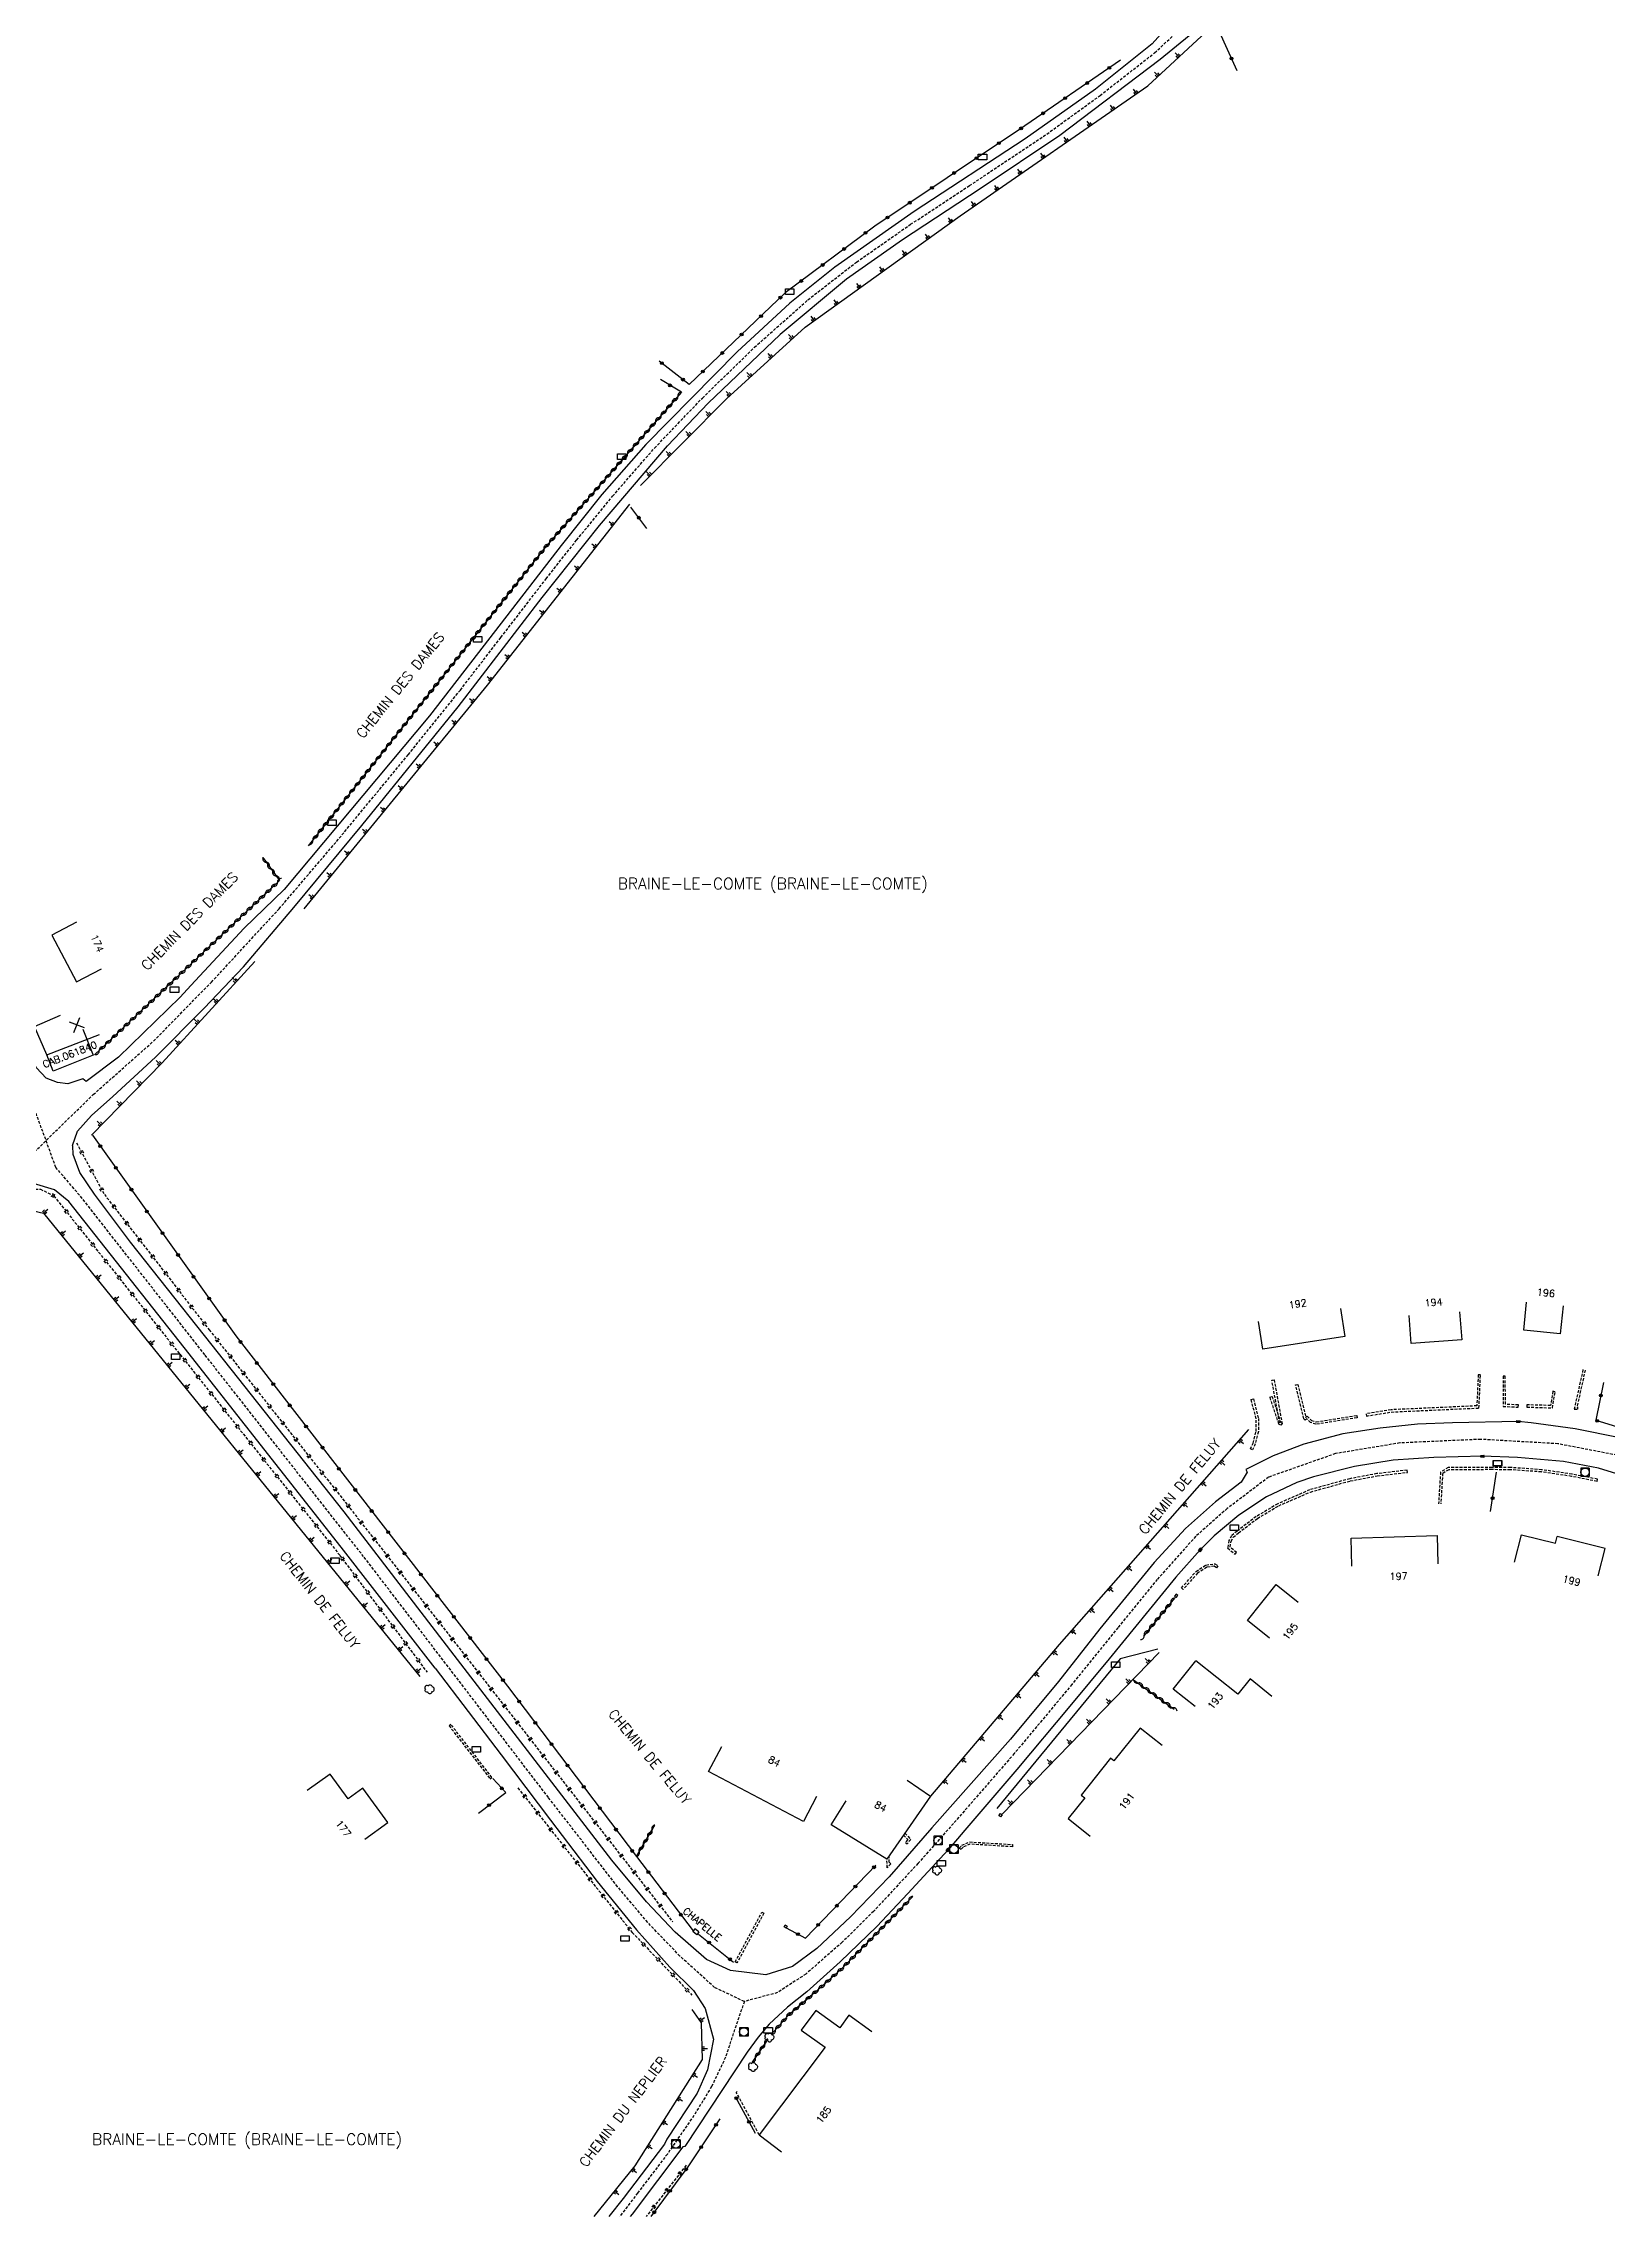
# Model space of a CAD drawing. Header units: millimetres. Extents: x 134000 to 135001, y 143000 to 144000.
# Drawn here: x 134416.5 to 134694.1, y 143000 to 143385.7 of the extents above; entities that cross this region are included whole.
import ezdxf
from ezdxf.enums import TextEntityAlignment as Align

# ---------------------------------------------------------------- set-up
doc = ezdxf.new("R2010")
doc.units = ezdxf.units.MM
doc.linetypes.add('DASHED', pattern=[0.75, 0.5, -0.25])
doc.layers.get('0').update_dxf_attribs({"linetype": 'CONTINUOUS'})
for name, color, linetype in [('W0001', 6, 'DASHED'), ('W0008', 7, 'CONTINUOUS'), ('w0100', 7, 'CONTINUOUS'), ('W0112', 1, 'DASHED'), ('W0211', 2, 'CONTINUOUS'), ('W0220', 5, 'DASHED'), ('W0300', 7, 'CONTINUOUS'), ('W0310', 3, 'CONTINUOUS'), ('W0322', 7, 'CONTINUOUS'), ('w0400', 7, 'CONTINUOUS'), ('W0420', 7, 'CONTINUOUS'), ('W0980', 7, 'CONTINUOUS'), ('W0984', 7, 'CONTINUOUS'), ('W0989', 7, 'CONTINUOUS'), ('W0991', 7, 'CONTINUOUS'), ('W1102', 7, 'CONTINUOUS'), ('W1471', 7, 'CONTINUOUS')]:
    doc.layers.add(name, color=color, linetype=linetype)
doc.styles.get("Standard").update_dxf_attribs({"font": 'romans.shx', "width": 0.85})

# ---------------------------------------------------------------- blocks, each defined once
blk = doc.blocks.new('T1471')
at = {"color": 0, "linetype": 'Continuous', "flags": 128}
blk.add_lwpolyline([(-0.75, -0.5), (-0.75, 0.5), (0.75, 0.5), (0.75, -0.5), (-0.75, -0.5)], dxfattribs=at)
blk = doc.blocks.new('T420')
for p, q in [((0.75, 0.75), (-0.75, 0.75)), ((-0.75, 0.75), (-0.75, -0.75)), ((0.75, 0.75), (0.75, -0.75)), ((0.75, -0.75), (-0.75, -0.75))]:
    blk.add_line(p, q)
blk.add_ellipse((0, 0), major_axis=(-0.53, 0.53), ratio=1, start_param=3.926991, end_param=10.210176)
blk = doc.blocks.new('T400')
at = {"color": 0, "linetype": 'ByBlock', "lineweight": -2}
for p, q in [((-0.15, -0.25), (-0.15, 0.3)), ((-0.15, 0.3), (0.15, 0.3)), ((-0.15, 0.15), (0.15, 0.15)), ((-0.15, 0), (0.15, 0)), ((0.15, 0.3), (0.15, -0.25)), ((-0.15, -0.15), (0.15, -0.15)), ((-0.15, -0.25), (-0.15, -0.3)), ((-0.15, -0.3), (0.15, -0.3)), ((0.15, -0.3), (0.15, -0.25))]:
    blk.add_line(p, q, dxfattribs=at)
blk = doc.blocks.new('T300')
for p, q in [((-0.8, 0.51), (-0.86, 0.34)), ((-0.86, 0.34), (-0.86, 0.17)), ((-0.86, 0.17), (-0.74, 0.06)), ((-0.69, 0.63), (-0.8, 0.51)), ((-0.8, -0.06), (-0.74, 0.06)), ((-0.74, 0.06), (-0.69, 0.11)), ((-0.57, 0.69), (-0.69, 0.63)), ((-0.46, 0.69), (-0.57, 0.69)), ((-0.29, 0.63), (-0.46, 0.69)), ((-0.29, 0.63), (-0.17, 0.74)), ((-0.23, 0.57), (-0.29, 0.63)), ((-0.17, 0.74), (-0.06, 0.8)), ((-0.06, 0.8), (0.06, 0.8)), ((0.06, 0.8), (0.23, 0.74)), ((0.23, 0.74), (0.34, 0.63)), ((0.34, 0.63), (0.4, 0.51)), ((0.46, 0.46), (0.34, 0.46)), ((0.4, 0.51), (0.4, 0.46)), ((0.57, 0.4), (0.46, 0.46)), ((0.57, 0.4), (0.69, 0.29)), ((0.69, 0.29), (0.74, 0.17)), ((0.74, 0.06), (0.69, -0.17)), ((0.74, 0.17), (0.74, 0.06)), ((-0.8, -0.17), (-0.8, -0.06)), ((-0.8, -0.23), (-0.8, -0.17)), ((-0.74, -0.34), (-0.8, -0.23)), ((-0.69, -0.4), (-0.74, -0.34)), ((-0.51, -0.46), (-0.69, -0.4)), ((-0.4, -0.46), (-0.51, -0.46)), ((-0.4, -0.46), (-0.34, -0.46)), ((-0.34, -0.46), (-0.34, -0.4)), ((-0.34, -0.51), (-0.34, -0.46)), ((-0.29, -0.63), (-0.34, -0.51)), ((-0.17, -0.74), (-0.29, -0.63)), ((-0.06, -0.8), (-0.17, -0.74)), ((0.06, -0.8), (-0.06, -0.8)), ((0.17, -0.74), (0.06, -0.8)), ((0.23, -0.69), (0.17, -0.74)), ((0.29, -0.46), (0.23, -0.46)), ((0.29, -0.63), (0.23, -0.69)), ((0.46, -0.4), (0.29, -0.46)), ((0.34, -0.51), (0.29, -0.63)), ((0.34, -0.51), (0.34, -0.46)), ((0.57, -0.34), (0.46, -0.4)), ((0.63, -0.29), (0.57, -0.34)), ((0.69, -0.17), (0.63, -0.29))]:
    blk.add_line(p, q)
blk = doc.blocks.new('t991o')
at = {"color": 0, "linetype": 'Continuous'}
for p, q in [((-1, 1), (1, -1)), ((-1, -1), (1, 1))]:
    blk.add_line(p, q, dxfattribs=at)
blk = doc.blocks.new('t322o')
at = {"color": 0, "linetype": 'Continuous'}
for radius in [0.25, 0.15]:
    blk.add_circle((0, 0), radius, dxfattribs=at)
blk = doc.blocks.new('t220o')
at = {"color": 0, "linetype": 'Continuous'}
for p, q in [((-0.25, 0.25), (0.25, 0.25)), ((-0.25, -0.25), (0.25, -0.25))]:
    blk.add_line(p, q, dxfattribs=at)
blk = doc.blocks.new('t310o')
at = {"color": 0, "linetype": 'Continuous'}
for centre, start, end in [((-0.5, 0.38), 216.8699, 323.1304), ((0.5, -0.37), 36.8699, 143.1303)]:
    blk.add_arc(centre, 0.625, start, end, dxfattribs=at)
blk = doc.blocks.new('t211o')
at = {"color": 0, "linetype": 'Continuous'}
for p, q in [((-0.29, 0.5), (-0.29, 0)), ((0, 1), (0, 0)), ((0.29, 0.5), (0.29, 0))]:
    blk.add_line(p, q, dxfattribs=at)

msp = doc.modelspace()

# ---------------------------------------------------------------- linework, layer by layer
at = {"layer": 'W0001'}
for points in [[(134411.66, 143185.82), (134425.34, 143199.15), (134436.03, 143208.63), (134446.31, 143219.09), (134458.33, 143232.12), (134468.52, 143244.07), (134481.25, 143259.47), (134490.49, 143270.95), (134497.68, 143280.28), (134505.72, 143290.7), (134511.13, 143297.56), (134517.51, 143305.35), (134524.95, 143313.89), (134533.46, 143322.78), (134542.7, 143331.78), (134552.19, 143340.21), (134560.82, 143346.92), (134570.41, 143353.61), (134580.86, 143360.48), (134594.59, 143369.64), (134604.04, 143376.48), (134613.72, 143384.05), (134618.4, 143388.41)], [(134540.9, 143038.16), (134535.61, 143040.66), (134529.46, 143046.23), (134523.74, 143052.2), (134518.41, 143058.54), (134506.13, 143074.37), (134473.33, 143117.14), (134445.14, 143152.96), (134423.38, 143180.72), (134418.69, 143186.22), (134414.24, 143198.42)], [(134695.76, 143135.14), (134685.3, 143137.16), (134671.58, 143137.95), (134657.26, 143137.31), (134645.8, 143135.41), (134633.95, 143131.24), (134626.61, 143125.67), (134621.03, 143120.75), (134614.19, 143113.09), (134607.18, 143104.52), (134599.03, 143094.44), (134588.81, 143082.18), (134578, 143069.76), (134571.74, 143062.7), (134563.84, 143054.17), (134558.27, 143048.69), (134551.82, 143043.04), (134546.78, 143039.74), (134540.9, 143038.16), (134538.93, 143032.5), (134537.56, 143028.26), (134535.09, 143023.07), (134531.96, 143017.95), (134527.23, 143011.1), (134521.96, 143004.17), (134518.76, 143000)]]:
    msp.add_lwpolyline(points, dxfattribs=at)
at = {"layer": 'W0008'}
for points in [[(134619.34, 143392.39), (134613.29, 143385.64), (134603.24, 143377.57), (134590.73, 143368.76), (134571.03, 143355.88), (134556.94, 143345.98), (134548.95, 143339.64), (134539.64, 143330.98), (134523.43, 143314.51), (134515.6, 143305.64), (134508.38, 143296.63), (134494.71, 143278.91), (134485.02, 143266.39), (134459.24, 143235.55), (134452.14, 143228.7), (134442.66, 143218.51), (134440.76, 143216.42), (134429.83, 143205.8), (134424.09, 143201.48), (134423.49, 143201.92), (134420.81, 143201.03), (134419, 143201.28)], [(134619.85, 143387.04), (134614.7, 143382.88), (134596.9, 143369.38), (134582.74, 143359.89), (134568.95, 143350.86), (134559.03, 143343.87), (134547.27, 143334.07)], [(134421.68, 143190.1), (134422.57, 143192.65), (134425, 143195.45), (134428.81, 143198.78), (134436.4, 143205.76), (134445.04, 143214.46), (134452.03, 143221.81), (134460.91, 143232.35), (134473.03, 143246.89), (134490.11, 143267.94), (134505, 143287.36), (134515.19, 143300.13), (134527.26, 143314.32), (134534.45, 143321.88), (134547.28, 143334.07)], [(134419, 143201.28), (134416.95, 143202.07), (134415.24, 143203.87), (134414.67, 143204.91), (134412.27, 143211.51), (134410.06, 143217.3), (134407.78, 143223.02), (134403.84, 143232.15), (134401.58, 143237.25), (134400.83, 143238.71), (134397.29, 143245.26), (134386.58, 143264.49), (134386.1, 143264.27), (134385.21, 143264.59), (134377.47, 143278.38), (134378.64, 143280.05)], [(134489.37, 143099.64), (134469.89, 143125.11), (134445.08, 143156.4), (134431.93, 143172.97), (134425.58, 143181.47), (134422.94, 143185.3), (134421.78, 143188.48), (134421.74, 143190.06)], [(134486.04, 143097.33), (134469.36, 143118.81), (134441.49, 143154.24), (134420.98, 143180.16), (134418.46, 143182.23), (134414.71, 143183.35), (134410.8, 143182.74), (134407.11, 143180.89), (134386.66, 143167.08)], [(134696.29, 143138.23), (134688.34, 143139.81), (134680.53, 143140.88), (134678.26, 143141.09), (134666.59, 143140.88), (134660.39, 143140.63), (134653.73, 143139.92), (134647.15, 143138.91), (134640.22, 143137.08), (134634.76, 143135), (134629.92, 143132.6), (134630.14, 143132.14), (134629.08, 143130.36), (134624.54, 143126.88), (134619.19, 143122.14), (134613.65, 143116.07), (134604.02, 143104.3), (134596.64, 143094.96), (134588.12, 143084.71), (134574.18, 143069), (134566.59, 143060.29), (134559.76, 143053.17), (134553.78, 143047.6), (134549.44, 143044.4), (134544.71, 143042.93), (134538.47, 143043.7), (134534.2, 143045.63), (134528.61, 143050.45), (134523.53, 143055.88), (134517.4, 143063.23), (134489.39, 143099.67)], [(134698.05, 143131.11), (134692.52, 143132.85), (134686.31, 143134.03), (134678.15, 143134.74), (134671.92, 143134.94), (134663.26, 143134.75), (134656.05, 143134.23), (134649.21, 143133.12), (134641.94, 143131.32), (134638.93, 143130.28), (134633.58, 143127.74), (134628.66, 143124.47), (134624.28, 143120.8), (134621.82, 143118.33), (134617.51, 143113.49), (134605.64, 143098.99), (134598.68, 143090.57), (134589.28, 143079.32), (134580.06, 143068.55), (134577.05, 143065.07), (134569.92, 143057.31), (134564.4, 143051.49), (134557.89, 143045.19), (134552, 143039.89), (134548.57, 143037.14), (134545.29, 143034.13), (134543.37, 143031.85), (134541.4, 143029.18), (134530.35, 143012.41), (134530.01, 143012.35), (134520.96, 143000.41), (134520.65, 143000)], [(134486.03, 143097.36), (134497.71, 143081.97), (134506.48, 143070.37), (134514.79, 143059.47), (134521.74, 143050.9), (134527.7, 143044.28), (134531.87, 143040.11), (134533.97, 143036.91), (134535.45, 143031.51), (134534.36, 143026.06), (134532.51, 143021.9), (134527.13, 143013.72), (134526.71, 143012.82), (134519.37, 143003.23), (134516.84, 143000)]]:
    msp.add_lwpolyline(points, dxfattribs=at)
at = {"layer": 'w0100'}
for p, q in [((134679.23, 143157.32), (134679.73, 143162.3)), ((134686.22, 143161.64), (134685.71, 143156.67)), ((134685.71, 143156.67), (134679.23, 143157.32)), ((134677.62, 143116.16), (134678.84, 143121.01)), ((134678.84, 143121.01), (134684.87, 143119.5)), ((134684.87, 143119.5), (134685.18, 143120.71)), ((134634.11, 143102.68), (134630.21, 143105.81)), ((134628.46, 143092.72), (134621.05, 143098.65)), ((134630.65, 143095.46), (134628.46, 143092.72)), ((134634.55, 143092.33), (134630.65, 143095.46)), ((134532.14, 143051.09), (134531.78, 143050.57)), ((134532.81, 143050.54), (134532.14, 143051.09)), ((134557.82, 143033.48), (134553.59, 143036.58)), ((134559.47, 143035.73), (134557.82, 143033.48)), ((134563.5, 143032.77), (134559.47, 143035.73)), ((134543.52, 143014.5), (134547.52, 143011.49))]:
    msp.add_line(p, q, dxfattribs=at)
for points in [[(134422.39, 143229.77), (134417.98, 143227.43), (134422.39, 143219.13), (134426.81, 143221.47)], [(134423.48, 143210.77), (134425.33, 143206.13), (134418.21, 143203.29), (134417.1, 143206.2), (134414.92, 143211.24), (134419.52, 143213.22)], [(134646.68, 143161.15), (134647.45, 143156.21), (134632.92, 143153.95), (134632.15, 143158.89)], [(134667.86, 143160.59), (134668.23, 143155.6), (134659.25, 143154.95), (134658.89, 143159.94)], [(134648.74, 143115.41), (134648.6, 143120.41), (134663.85, 143120.86), (134664, 143115.86)], [(134692.46, 143113.74), (134693.67, 143118.6), (134685.18, 143120.71)], [(134630.21, 143105.81), (134635.32, 143112.18), (134639.22, 143109.05)], [(134620.94, 143090.51), (134617.03, 143093.63), (134621.05, 143098.65)], [(134615.08, 143083.58), (134611.18, 143086.71), (134606.5, 143080.87), (134605.88, 143081.36), (134600.7, 143074.82), (134601.32, 143074.32), (134598.37, 143070.67), (134602.26, 143067.52)], [(134553.73, 143074.57), (134551.4, 143070.14), (134534.55, 143079.02), (134536.88, 143083.45)], [(134473.56, 143066.98), (134477.61, 143069.92), (134473.18, 143076.01), (134470.56, 143074.13), (134467.38, 143078.53), (134463.33, 143075.61)], [(134569.81, 143077.47), (134573.93, 143074.64), (134566.2, 143063.41), (134556.31, 143069.55), (134558.95, 143073.8)], [(134532.81, 143050.54), (134532.45, 143050.02), (134531.78, 143050.57)], [(134553.59, 143036.58), (134551.01, 143033.07), (134555.25, 143030.05), (134543.52, 143014.5)]]:
    msp.add_lwpolyline(points, dxfattribs=at)
at = {"layer": 'W0112'}
for p, q in [((134671.29, 143143.51), (134671.55, 143149.4)), ((134675.56, 143149.17), (134675.57, 143143.79)), ((134635.78, 143140.63), (134634.19, 143145.45)), ((134640.18, 143141.61), (134638.75, 143147.61)), ((134684.32, 143143.53), (134684.81, 143146.41)), ((134675.57, 143143.79), (134678.27, 143143.66)), ((134679.8, 143143.68), (134684.32, 143143.53)), ((134688.82, 143143.28), (134688.85, 143143.68)), ((134631.57, 143137.15), (134631.09, 143136.08)), ((134692.24, 143130.49), (134692.32, 143130.88)), ((134626.68, 143118.67), (134628.02, 143117.55)), ((134624.4, 143115.87), (134624.94, 143115.5)), ((134617.54, 143110.49), (134617.24, 143110.14)), ((134617.24, 143110.14), (134617.54, 143109.88)), ((134488.81, 143087.36), (134488.49, 143087.11)), ((134496.1, 143077.95), (134488.81, 143087.36)), ((134586.07, 143071.16), (134586.36, 143071.55)), ((134586.36, 143071.55), (134586.68, 143071.31)), ((134569.48, 143066.39), (134569.79, 143066.14)), ((134580.88, 143066.49), (134588.52, 143066.03)), ((134566.63, 143062.88), (134566.58, 143063.96)), ((134566.91, 143062.6), (134566.63, 143062.88)), ((134544.38, 143053.84), (134539.59, 143045.01)), ((134547.95, 143051.41), (134548.15, 143051.76)), ((134548.3, 143051.21), (134547.95, 143051.41)), ((134539.59, 143045.01), (134539.24, 143045.2))]:
    msp.add_line(p, q, dxfattribs=at)
for points in [[(134671.55, 143149.4), (134671.15, 143149.42), (134670.91, 143143.89), (134655.68, 143143.2)], [(134675.97, 143144.17), (134675.96, 143149.17), (134675.56, 143149.17)], [(134689.75, 143150.33), (134688.19, 143143.33), (134688.82, 143143.28)], [(134690.14, 143150.25), (134688.68, 143143.69), (134688.85, 143143.68)], [(134634.19, 143145.45), (134634.57, 143145.57), (134636.1, 143140.93), (134636, 143140.97), (134635.91, 143140.87)], [(134635.91, 143140.87), (134634.52, 143148.47), (134634.92, 143148.54)], [(134634.92, 143148.54), (134636.34, 143140.75), (134636.11, 143140.49), (134635.78, 143140.63)], [(134638.75, 143147.61), (134639.14, 143147.7), (134640.54, 143141.83), (134640.49, 143141.87), (134640.8, 143142.06), (134641.59, 143141.31), (134642.4, 143141.04)], [(134684.81, 143146.41), (134684.42, 143146.48), (134683.98, 143143.95)], [(134631.09, 143136.08), (134630.72, 143136.25), (134631.19, 143137.28), (134631.73, 143139.37), (134631.73, 143141.61)], [(134631.73, 143141.61), (134630.86, 143145.03), (134631.25, 143145.13)], [(134631.25, 143145.13), (134632.13, 143141.66), (134632.13, 143139.32), (134631.57, 143137.15)], [(134649.64, 143141.78), (134642.36, 143140.63), (134641.38, 143140.95), (134640.75, 143141.56), (134640.46, 143141.38), (134640.18, 143141.61)], [(134642.4, 143141.04), (134649.58, 143142.18), (134649.64, 143141.78)], [(134655.68, 143143.2), (134651.24, 143142.48), (134651.3, 143142.08)], [(134651.3, 143142.08), (134655.72, 143142.8), (134671.29, 143143.51)], [(134678.27, 143143.66), (134678.29, 143144.06), (134675.97, 143144.17)], [(134683.98, 143143.95), (134679.81, 143144.08), (134679.8, 143143.68)], [(134658.56, 143132.49), (134653.17, 143131.86), (134648.36, 143130.96), (134641.23, 143128.98), (134635.56, 143126.51), (134631.75, 143124.24), (134628.36, 143121.66), (134627.36, 143120.84), (134626.91, 143119.99), (134626.68, 143118.67)], [(134628.02, 143117.55), (134628.27, 143117.86), (134627.11, 143118.83), (134627.29, 143119.86), (134627.68, 143120.58), (134628.61, 143121.35), (134631.97, 143123.91), (134635.74, 143126.16), (134641.37, 143128.6), (134648.45, 143130.57), (134653.23, 143131.46)], [(134653.23, 143131.46), (134658.61, 143132.09), (134658.56, 143132.49)], [(134692.32, 143130.88), (134687.78, 143131.78), (134682.4, 143132.56), (134676.88, 143132.95), (134673.61, 143132.97), (134665.81, 143132.95), (134664.46, 143132.13), (134664.11, 143126.51)], [(134692.24, 143130.49), (134687.71, 143131.38), (134682.36, 143132.17), (134676.86, 143132.55), (134673.61, 143132.57), (134665.92, 143132.55), (134664.84, 143131.9), (134664.51, 143126.48)], [(134618.48, 143111.57), (134621.07, 143114.5), (134622.82, 143115.64), (134624.4, 143115.87)], [(134624.94, 143115.5), (134624.71, 143115.17), (134624.3, 143115.45), (134622.96, 143115.26), (134621.34, 143114.19)], [(134621.34, 143114.19), (134618.78, 143111.3), (134618.48, 143111.57)], [(134617.54, 143109.88), (134617.84, 143110.22), (134617.54, 143110.49)], [(134488.49, 143087.11), (134495.78, 143077.7), (134496.1, 143077.95)], [(134586.68, 143071.31), (134586.39, 143070.92), (134586.07, 143071.16)], [(134569.15, 143067.69), (134569.89, 143066.92), (134569.48, 143066.39)], [(134569.38, 143068.03), (134570.42, 143066.94), (134569.79, 143066.14)], [(134579.02, 143065.4), (134579.5, 143065.91), (134580.88, 143066.49)], [(134579.74, 143065.58), (134579.31, 143065.13), (134579.02, 143065.4)], [(134588.52, 143066.03), (134588.49, 143065.63), (134580.94, 143066.09), (134579.74, 143065.58)], [(134566.91, 143062.6), (134566.27, 143061.9), (134566.2, 143063.4)], [(134539.24, 143045.2), (134544.03, 143054.03), (134544.38, 143053.84)], [(134548.15, 143051.76), (134548.5, 143051.55), (134548.3, 143051.21)], [(134543.53, 143014.5), (134539.47, 143022.02), (134539.62, 143022.2)]]:
    msp.add_lwpolyline(points, dxfattribs=at)
at = {"layer": 'W0211'}
msp.add_line((134586.65, 143071.44), (134614.5, 143100.11), dxfattribs=at)
for points in [[(134522.44, 143307.27), (134537.71, 143322.65), (134551.69, 143335.34), (134579.21, 143355.1), (134612.53, 143378.19), (134623.62, 143388.5)], [(134462.8, 143232.1), (134495.33, 143271.79), (134520.59, 143303.92)], [(134425.03, 143191.93), (134437.55, 143204.79), (134454, 143222.79)], [(134387.45, 143165.87), (134406.86, 143176.75), (134412.19, 143179.1), (134416.5, 143178.12), (134483.3, 143095.84)], [(134630.38, 143139.68), (134596.77, 143101.52), (134573.92, 143074.63)], [(134614.29, 143100.7), (134607.59, 143098.97), (134585.73, 143072.42)], [(134531.6, 143036.76), (134533.22, 143034.39), (134533.39, 143027.85), (134521.47, 143009), (134514.2, 143000)]]:
    msp.add_lwpolyline(points, dxfattribs=at)
at = {"layer": 'W0220'}
msp.add_line((134530.58, 143009.11), (134523.46, 143000), dxfattribs=at)
for points in [[(134422.34, 143190.58), (134427.31, 143181.42), (134445.9, 143157.4), (134470.88, 143125.76), (134528.2, 143052.29)], [(134412.8, 143182.38), (134415.95, 143182.37), (134418.35, 143181.16), (134469.11, 143117.34), (134484.58, 143096.62)], [(134500.71, 143076.07), (134514.15, 143059), (134520.99, 143050.44), (134531.59, 143039.31)]]:
    msp.add_lwpolyline(points, dxfattribs=at)
at = {"layer": 'W0310'}
for p, q in [((134617.26, 143109.77), (134611.79, 143103.1)), ((134609.99, 143095.26), (134617.19, 143090.07)), ((134521.73, 143063.89), (134525.02, 143069.48)), ((134545.08, 143031.51), (134542.3, 143027.38))]:
    msp.add_line(p, q, dxfattribs=at)
for points in [[(134529.74, 143323.79), (134505.75, 143296.51), (134463.5, 143243.28)], [(134455.42, 143241.21), (134458.37, 143237.12), (134425.56, 143206.17)], [(134570.8, 143056.8), (134558.08, 143043.89), (134553.39, 143039.76), (134548.55, 143035.57), (134545.73, 143032.36)]]:
    msp.add_lwpolyline(points, dxfattribs=at)
at = {"layer": 'W0322'}
for p, q in [((134628.34, 143380.86), (134625.21, 143387.78)), ((134529.74, 143323.8), (134526.01, 143326.04)), ((134523.6, 143299.64), (134520.75, 143303.39)), ((134673.36, 143125.15), (134674.41, 143132.15)), ((134532.78, 143050.11), (134538.98, 143045.15)), ((134542.86, 143014.73), (134539.35, 143021.23))]:
    msp.add_line(p, q, dxfattribs=at)
for points in [[(134607.64, 143382.72), (134589.75, 143370.46), (134564.05, 143353.31), (134548.17, 143341.43), (134531.11, 143325.18), (134525.78, 143329.3)], [(134425.2, 143191.93), (134450.64, 143156.31), (134498.88, 143094.12), (134521.73, 143063.89), (134531.82, 143050.74)], [(134693.39, 143148.06), (134692.03, 143141.33), (134702.43, 143138.15)], [(134493.69, 143071.6), (134498.57, 143075.26), (134496.23, 143077.73)], [(134548.3, 143051.22), (134551.74, 143049.43), (134564.26, 143062.34)], [(134524.37, 143000), (134530.9, 143008.85), (134536.62, 143017.37)]]:
    msp.add_lwpolyline(points, dxfattribs=at)
at = {"layer": 'W1102'}
msp.add_line((134417.1, 143206.2), (134426.43, 143209.78), dxfattribs=at)

# ---------------------------------------------------------------- block references
at = {"layer": 'W0211'}
for p, rotation in [((134614.38, 143379.91), 42.89880403171535), ((134618.05, 143383.32), 42.89880403171535), ((134610.5, 143376.79), 34.72321538493667), ((134606.39, 143373.94), 34.72321538493667), ((134598.17, 143368.24), 34.72321538493667), ((134602.28, 143371.09), 34.72321538493667), ((134594.06, 143365.39), 34.72321538493667), ((134589.95, 143362.55), 34.72321538493667), ((134581.73, 143356.85), 34.72321538493667), ((134585.84, 143359.7), 34.72321538493667), ((134577.64, 143353.97), 35.68087623470286), ((134573.58, 143351.06), 35.68087623470286), ((134565.46, 143345.23), 35.68087623470286), ((134569.52, 143348.14), 35.68087623470286), ((134561.4, 143342.31), 35.68087623470286), ((134557.34, 143339.39), 35.68087623470286), ((134553.27, 143336.48), 35.68087623470286), ((134545.73, 143329.93), 42.22221623394802), ((134549.43, 143333.29), 42.22221623394802), ((134542.03, 143326.57), 42.22221623394802), ((134538.32, 143323.21), 42.22221623394802), ((134534.77, 143319.69), 45.21677045395302), ((134531.25, 143316.14), 45.21677045395302), ((134527.73, 143312.59), 45.21677045395302), ((134524.2, 143309.04), 45.21677045395302), ((134517.7, 143300.23), 51.82029551298773), ((134514.61, 143296.3), 51.82029551298773), ((134511.52, 143292.37), 51.82029551298773), ((134508.43, 143288.44), 51.82029551298773), ((134505.34, 143284.51), 51.82029551298773), ((134502.24, 143280.58), 51.82029551298773), ((134499.15, 143276.65), 51.82029551298773), ((134496.06, 143272.72), 51.82029551298773), ((134492.91, 143268.84), 50.66486372118311), ((134489.74, 143264.97), 50.66486372118311), ((134486.58, 143261.11), 50.66486372118311), ((134483.4, 143257.24), 50.66486372118311), ((134480.24, 143253.37), 50.66486372118311), ((134477.07, 143249.5), 50.66486372118311), ((134473.9, 143245.64), 50.66486372118311), ((134470.73, 143241.77), 50.66486372118311), ((134467.56, 143237.9), 50.66486372118311), ((134464.39, 143234.04), 50.66486372118311), ((134450.74, 143219.22), 47.57984364388002), ((134447.37, 143215.53), 47.57984364388002), ((134444, 143211.84), 47.57984364388002), ((134440.62, 143208.15), 47.57984364388002), ((134437.24, 143204.47), 45.751830345793), ((134433.75, 143200.89), 45.751830345793), ((134430.26, 143197.3), 45.751830345793), ((134426.77, 143193.72), 45.751830345793), ((134416.5, 143178.12), 309.0717411021614), ((134419.65, 143174.24), 309.0717411021614), ((134422.8, 143170.36), 309.0717411021614), ((134425.96, 143166.48), 309.0717411021614), ((134429.11, 143162.59), 309.0717411021614), ((134432.26, 143158.71), 309.0717411021614), ((134435.41, 143154.83), 309.0717411021614), ((134438.56, 143150.95), 309.0717411021614), ((134441.71, 143147.07), 309.0717411021614), ((134444.87, 143143.18), 309.0717411021614), ((134448.02, 143139.3), 309.0717411021614), ((134628.73, 143137.81), 228.6318569220063), ((134451.17, 143135.42), 309.0717411021614), ((134625.42, 143134.05), 228.6318569220063), ((134454.32, 143131.54), 309.0717411021614), ((134622.12, 143130.3), 228.6318569220063), ((134457.47, 143127.66), 309.0717411021614), ((134618.82, 143126.55), 228.6318569220063), ((134460.62, 143123.77), 309.0717411021614), ((134615.51, 143122.8), 228.6318569220063), ((134463.77, 143119.89), 309.0717411021614), ((134612.21, 143119.05), 228.6318569220063), ((134466.93, 143116.01), 309.0717411021614), ((134608.9, 143115.29), 228.6318569220063), ((134470.08, 143112.13), 309.0717411021614), ((134605.6, 143111.54), 228.6318569220063), ((134473.23, 143108.25), 309.0717411021614), ((134602.29, 143107.79), 228.6318569220063), ((134476.38, 143104.37), 309.0717411021614), ((134598.99, 143104.04), 228.6318569220063), ((134479.53, 143100.48), 309.0717411021614), ((134595.71, 143100.26), 229.6411860066179), ((134612.78, 143098.34), 45.83032095408455), ((134482.68, 143096.6), 309.0717411021614), ((134592.47, 143096.45), 229.6411860066179), ((134609.3, 143094.75), 45.83032095408455), ((134589.23, 143092.64), 229.6411860066179), ((134605.81, 143091.17), 45.83032095408455), ((134585.99, 143088.83), 229.6411860066179), ((134602.33, 143087.58), 45.83032095408455), ((134582.76, 143085.02), 229.6411860066179), ((134598.85, 143083.99), 45.83032095408455), ((134579.52, 143081.21), 229.6411860066179), ((134595.36, 143080.41), 45.83032095408455), ((134576.28, 143077.4), 229.6411860066179), ((134591.88, 143076.82), 45.83032095408455), ((134588.39, 143073.23), 45.83032095408455), ((134533.01, 143034.69), 304.3483700126483), ((134533.34, 143029.76), 271.5086850931409), ((134531.73, 143025.24), 237.6893195013723), ((134529.06, 143021.01), 237.6893195013723), ((134526.39, 143016.79), 237.6893195013723), ((134523.72, 143012.56), 237.6893195013723), ((134520.97, 143008.39), 231.0798087471353), ((134517.83, 143004.5), 231.0798087471353)]:
    msp.add_blockref('t211o', p, dxfattribs=dict(at, rotation=rotation))
at = {"layer": 'W0220'}
for p, rotation in [((134423.24, 143188.93), 298.4981375230097), ((134425.02, 143185.64), 298.4981375230097), ((134418.16, 143181.26), 333.3394937297239), ((134426.81, 143182.34), 298.4981375230097), ((134420.55, 143178.39), 308.4993866741942), ((134428.97, 143179.28), 307.7371552383296), ((134431.26, 143176.32), 307.7371552383296), ((134422.89, 143175.46), 308.4993866741942), ((134425.22, 143172.52), 308.4993866741942), ((134433.56, 143173.35), 307.7371552383296), ((134427.55, 143169.59), 308.4993866741942), ((134435.85, 143170.39), 307.7371552383296), ((134429.89, 143166.65), 308.4993866741942), ((134438.15, 143167.42), 307.7371552383296), ((134440.44, 143164.45), 307.7371552383296), ((134432.22, 143163.72), 308.4993866741942), ((134434.56, 143160.79), 308.4993866741942), ((134442.74, 143161.49), 307.7371552383296), ((134436.89, 143157.85), 308.4993866741942), ((134445.03, 143158.52), 307.7371552383296), ((134439.23, 143154.92), 308.4993866741942), ((134447.35, 143155.57), 308.2792517847276), ((134449.67, 143152.63), 308.2792517847276), ((134441.56, 143151.98), 308.4993866741942), ((134443.89, 143149.05), 308.4993866741942), ((134451.99, 143149.68), 308.2792517847276), ((134446.23, 143146.11), 308.4993866741942), ((134454.32, 143146.74), 308.2792517847276), ((134448.56, 143143.18), 308.4993866741942), ((134456.64, 143143.8), 308.2792517847276), ((134450.9, 143140.24), 308.4993866741942), ((134453.23, 143137.31), 308.4993866741942), ((134458.96, 143140.85), 308.2792517847276), ((134461.29, 143137.91), 308.2792517847276), ((134455.57, 143134.37), 308.4993866741942), ((134463.61, 143134.97), 308.2792517847276), ((134457.9, 143131.44), 308.4993866741942), ((134465.93, 143132.02), 308.2792517847276), ((134460.23, 143128.5), 308.4993866741942), ((134468.26, 143129.08), 308.2792517847276), ((134470.58, 143126.14), 308.2792517847276), ((134462.57, 143125.57), 308.4993866741942), ((134464.9, 143122.63), 308.4993866741942), ((134472.89, 143123.18), 307.9664789778158), ((134467.24, 143119.7), 308.4993866741942), ((134475.19, 143120.22), 307.9664789778158), ((134469.55, 143116.75), 306.7413509893912), ((134477.5, 143117.27), 307.9664789778158), ((134479.81, 143114.31), 307.9664789778158), ((134471.8, 143113.74), 306.7413509893912), ((134474.04, 143110.74), 306.7413509893912), ((134482.11, 143111.35), 307.9664789778158), ((134476.29, 143107.73), 306.7413509893912), ((134484.42, 143108.4), 307.9664789778158), ((134478.53, 143104.73), 306.7413509893912), ((134486.73, 143105.44), 307.9664789778158), ((134489.04, 143102.48), 307.9664789778158), ((134480.77, 143101.72), 306.7413509893912), ((134483.02, 143098.72), 306.7413509893912), ((134491.34, 143099.53), 307.9664789778158), ((134493.65, 143096.57), 307.9664789778158), ((134495.96, 143093.62), 307.9664789778158), ((134498.26, 143090.66), 307.9664789778158), ((134500.57, 143087.7), 307.9664789778158), ((134502.88, 143084.75), 307.9664789778158), ((134505.18, 143081.79), 307.9664789778158), ((134507.49, 143078.83), 307.9664789778158), ((134509.8, 143075.88), 307.9664789778158), ((134501.87, 143074.6), 308.2179167222179), ((134504.19, 143071.65), 308.2179167222179), ((134512.11, 143072.92), 307.9664789778158), ((134506.51, 143068.71), 308.2179167222179), ((134514.41, 143069.96), 307.9664789778158), ((134508.83, 143065.76), 308.2179167222179), ((134516.72, 143067.01), 307.9664789778158), ((134519.03, 143064.05), 307.9664789778158), ((134511.15, 143062.82), 308.2179167222179), ((134521.33, 143061.1), 307.9664789778158), ((134513.47, 143059.87), 308.2179167222179), ((134515.8, 143056.93), 308.621473847383), ((134523.64, 143058.14), 307.9664789778158), ((134518.14, 143054.01), 308.621473847383), ((134525.95, 143055.18), 307.9664789778158), ((134520.49, 143051.08), 308.621473847383), ((134523.02, 143048.31), 313.5837745877317), ((134525.6, 143045.6), 313.5837745877317), ((134528.19, 143042.88), 313.5837745877317), ((134530.77, 143040.16), 313.5837745877317), ((134529.42, 143007.63), 231.9970165969934), ((134527.11, 143004.68), 231.9970165969934), ((134524.8, 143001.72), 231.9970165969934)]:
    msp.add_blockref('t220o', p, dxfattribs=dict(at, rotation=rotation))
at = {"layer": 'W0300'}
for p in [(134485.07, 143093.56), (134575.14, 143061.38), (134545.39, 143031.77), (134542.47, 143026.52)]:
    msp.add_blockref('T300', p, dxfattribs=at)
at = {"layer": 'W0310'}
for p, rotation in [((134528.09, 143321.92), 228.6719397175609), ((134529.08, 143323.04), 228.6719397175609), ((134525.12, 143318.54), 228.6719397175609), ((134526.11, 143319.66), 228.6719397175609), ((134527.1, 143320.79), 228.6719397175609), ((134522.15, 143315.16), 228.6719397175609), ((134523.14, 143316.28), 228.6719397175609), ((134524.13, 143317.41), 228.6719397175609), ((134518.19, 143310.65), 228.6719397175609), ((134519.18, 143311.78), 228.6719397175609), ((134520.17, 143312.9), 228.6719397175609), ((134521.16, 143314.03), 228.6719397175609), ((134515.22, 143307.27), 228.6719397175609), ((134516.21, 143308.4), 228.6719397175609), ((134517.2, 143309.52), 228.6719397175609), ((134511.25, 143302.77), 228.6719397175609), ((134512.24, 143303.89), 228.6719397175609), ((134513.23, 143305.02), 228.6719397175609), ((134514.23, 143306.15), 228.6719397175609), ((134508.28, 143299.39), 228.6719397175609), ((134509.27, 143300.51), 228.6719397175609), ((134510.26, 143301.64), 228.6719397175609), ((134504.4, 143294.81), 231.5579482524377), ((134505.34, 143295.99), 231.5579482524377), ((134506.3, 143297.14), 228.6719397175609), ((134507.29, 143298.26), 228.6719397175609), ((134501.61, 143291.29), 231.5579482524377), ((134502.54, 143292.46), 231.5579482524377), ((134503.47, 143293.64), 231.5579482524377), ((134498.81, 143287.76), 231.5579482524377), ((134499.74, 143288.94), 231.5579482524377), ((134500.67, 143290.11), 231.5579482524377), ((134496.01, 143284.24), 231.5579482524377), ((134496.94, 143285.41), 231.5579482524377), ((134497.88, 143286.59), 231.5579482524377), ((134492.28, 143279.54), 231.5579482524377), ((134493.21, 143280.71), 231.5579482524377), ((134494.14, 143281.89), 231.5579482524377), ((134495.08, 143283.06), 231.5579482524377), ((134489.48, 143276.01), 231.5579482524377), ((134490.42, 143277.19), 231.5579482524377), ((134491.35, 143278.36), 231.5579482524377), ((134486.68, 143272.49), 231.5579482524377), ((134487.62, 143273.66), 231.5579482524377), ((134488.55, 143274.84), 231.5579482524377), ((134482.95, 143267.79), 231.5579482524377), ((134483.89, 143268.96), 231.5579482524377), ((134484.82, 143270.14), 231.5579482524377), ((134485.75, 143271.32), 231.5579482524377), ((134480.16, 143264.27), 231.5579482524377), ((134481.09, 143265.44), 231.5579482524377), ((134482.02, 143266.61), 231.5579482524377), ((134477.36, 143260.74), 231.5579482524377), ((134478.29, 143261.92), 231.5579482524377), ((134479.22, 143263.09), 231.5579482524377), ((134474.56, 143257.22), 231.5579482524377), ((134475.49, 143258.39), 231.5579482524377), ((134476.43, 143259.57), 231.5579482524377), ((134470.83, 143252.52), 231.5579482524377), ((134471.76, 143253.69), 231.5579482524377), ((134472.7, 143254.87), 231.5579482524377), ((134473.63, 143256.04), 231.5579482524377), ((134468.03, 143248.99), 231.5579482524377), ((134468.96, 143250.17), 231.5579482524377), ((134469.9, 143251.34), 231.5579482524377), ((134465.23, 143245.47), 231.5579482524377), ((134466.17, 143246.64), 231.5579482524377), ((134467.1, 143247.82), 231.5579482524377), ((134464.3, 143244.29), 231.5579482524377), ((134456.01, 143240.4), 305.7452956841649), ((134456.89, 143239.18), 305.7452956841649), ((134457.76, 143237.96), 305.7452956841649), ((134454.75, 143233.71), 223.3325816474926), ((134455.85, 143234.74), 223.3325816474926), ((134456.94, 143235.77), 223.3325816474926), ((134458.03, 143236.8), 223.3325816474926), ((134450.39, 143229.6), 223.3325816474926), ((134451.48, 143230.63), 223.3325816474926), ((134452.57, 143231.66), 223.3325816474926), ((134453.66, 143232.69), 223.3325816474926), ((134446.03, 143225.48), 223.3325816474926), ((134447.12, 143226.51), 223.3325816474926), ((134448.21, 143227.54), 223.3325816474926), ((134449.3, 143228.57), 223.3325816474926), ((134442.75, 143222.39), 223.3325816474926), ((134443.84, 143223.42), 223.3325816474926), ((134444.93, 143224.45), 223.3325816474926), ((134438.39, 143218.27), 223.3325816474926), ((134439.48, 143219.3), 223.3325816474926), ((134440.57, 143220.33), 223.3325816474926), ((134441.66, 143221.36), 223.3325816474926), ((134434.02, 143214.16), 223.3325816474926), ((134435.11, 143215.19), 223.3325816474926), ((134436.21, 143216.22), 223.3325816474926), ((134437.3, 143217.25), 223.3325816474926), ((134429.66, 143210.04), 223.3325816474926), ((134430.75, 143211.07), 223.3325816474926), ((134431.84, 143212.1), 223.3325816474926), ((134432.93, 143213.13), 223.3325816474926), ((134426.39, 143206.95), 223.3325816474926), ((134427.48, 143207.98), 223.3325816474926), ((134428.57, 143209.01), 223.3325816474926), ((134614.72, 143106.67), 230.6470301372472), ((134615.67, 143107.83), 230.6470301372472), ((134616.62, 143108.99), 230.6470301372472), ((134611.87, 143103.19), 230.6470301372472), ((134612.82, 143104.35), 230.6470301372472), ((134613.77, 143105.51), 230.6470301372472), ((134610.8, 143094.68), 324.2363433105574), ((134612.02, 143093.8), 324.2363433105574), ((134613.23, 143092.92), 324.2363433105574), ((134614.45, 143092.05), 324.2363433105574), ((134615.67, 143091.17), 324.2363433105574), ((134616.88, 143090.29), 324.2363433105574), ((134523.76, 143067.34), 59.51335217682391), ((134524.52, 143068.63), 59.51335217682391), ((134522.24, 143064.76), 59.51335217682391), ((134523, 143066.05), 59.51335217682391), ((134570.09, 143056.09), 225.4448639506661), ((134565.88, 143051.81), 225.4448639506661), ((134566.94, 143052.88), 225.4448639506661), ((134567.99, 143053.95), 225.4448639506661), ((134569.04, 143055.02), 225.4448639506661), ((134562.73, 143048.61), 225.4448639506661), ((134563.78, 143049.67), 225.4448639506661), ((134564.83, 143050.74), 225.4448639506661), ((134558.52, 143044.33), 225.4448639506661), ((134559.57, 143045.4), 225.4448639506661), ((134560.62, 143046.47), 225.4448639506661), ((134561.67, 143047.54), 225.4448639506661), ((134554.05, 143040.33), 221.3792874941227), ((134555.17, 143041.32), 221.3792874941227), ((134556.3, 143042.32), 221.3792874941227), ((134557.42, 143043.31), 221.3792874941227), ((134550.64, 143037.38), 220.8155886847246), ((134551.78, 143038.36), 220.8155886847246), ((134552.92, 143039.35), 220.8155886847246), ((134546.42, 143033.15), 228.7167414183637), ((134547.41, 143034.27), 228.7167414183637), ((134548.4, 143035.4), 228.7167414183637), ((134549.51, 143036.4), 220.8155886847246), ((134543.69, 143029.43), 236.0513818051771), ((134544.53, 143030.68), 236.0513818051771), ((134542.85, 143028.19), 236.0513818051771)]:
    msp.add_blockref('t310o', p, dxfattribs=dict(at, rotation=rotation))
at = {"layer": 'W0322'}
for p, rotation in [((134605.68, 143381.38), 214.4007649771174), ((134627.36, 143383.03), 114.3565144241959), ((134601.76, 143378.69), 214.4007649771174), ((134593.92, 143373.32), 214.4007649771174), ((134597.84, 143376.01), 214.4007649771174), ((134590.01, 143370.64), 214.4007649771174), ((134582.11, 143365.36), 213.7184089120394), ((134586.06, 143368), 213.7184089120394), ((134578.15, 143362.73), 213.7184089120394), ((134570.25, 143357.45), 213.7184089120394), ((134574.2, 143360.09), 213.7184089120394), ((134566.3, 143354.82), 213.7184089120394), ((134562.41, 143352.09), 216.8040500865337), ((134554.81, 143346.4), 216.8040500865337), ((134558.61, 143349.24), 216.8040500865337), ((134551, 143343.55), 216.8040500865337), ((134547.29, 143340.6), 223.6086886764721), ((134540.42, 143334.05), 223.6086886764721), ((134543.86, 143337.32), 223.6086886764721), ((134536.98, 143330.77), 223.6086886764721), ((134526.24, 143328.95), 142.2980153146675), ((134533.54, 143327.49), 223.6086886764721), ((134527.71, 143325.02), 148.9932779900793), ((134530, 143326.04), 142.2980153146675), ((134522.17, 143301.53), 127.2151979195743), ((134426.58, 143190), 305.5322810970692), ((134429.34, 143186.13), 305.5322810970692), ((134432.1, 143182.27), 305.5322810970692), ((134434.86, 143178.4), 305.5322810970692), ((134437.62, 143174.54), 305.5322810970692), ((134440.38, 143170.67), 305.5322810970692), ((134443.14, 143166.81), 305.5322810970692), ((134445.9, 143162.94), 305.5322810970692), ((134448.66, 143159.08), 305.5322810970692), ((134451.47, 143155.24), 307.8010855387917), ((134454.38, 143151.49), 307.8010855387917), ((134457.29, 143147.73), 307.8010855387917), ((134692.92, 143145.73), 258.5396857972483), ((134460.2, 143143.98), 307.8010855387917), ((134692.27, 143141.25), 343.0170653858728), ((134463.11, 143140.23), 307.8010855387917), ((134466.02, 143136.48), 307.8010855387917), ((134468.93, 143132.72), 307.8010855387917), ((134471.85, 143128.97), 307.8010855387917), ((134673.71, 143127.5), 81.50370680909701), ((134474.76, 143125.22), 307.8010855387917), ((134477.67, 143121.46), 307.8010855387917), ((134480.58, 143117.71), 307.8010855387917), ((134483.49, 143113.96), 307.8010855387917), ((134486.4, 143110.2), 307.8010855387917), ((134489.32, 143106.45), 307.8010855387917), ((134492.23, 143102.7), 307.8010855387917), ((134495.14, 143098.94), 307.8010855387917), ((134498.05, 143095.19), 307.8010855387917), ((134500.93, 143091.41), 307.0887314416455), ((134503.79, 143087.62), 307.0887314416455), ((134506.66, 143083.83), 307.0887314416455), ((134509.52, 143080.05), 307.0887314416455), ((134497.86, 143076), 133.4195882159295), ((134512.39, 143076.26), 307.0887314416455), ((134495.59, 143073.02), 36.81931143740315), ((134515.25, 143072.47), 307.0887314416455), ((134518.11, 143068.68), 307.0887314416455), ((134520.98, 143064.89), 307.0887314416455), ((134523.86, 143061.11), 307.4969016600208), ((134563.92, 143061.99), 45.88107315653214), ((134526.75, 143057.35), 307.4969016600208), ((134560.61, 143058.58), 45.88107315653214), ((134529.64, 143053.58), 307.4969016600208), ((134557.31, 143055.17), 45.88107315653214), ((134534.63, 143048.63), 321.3548171998349), ((134550.41, 143050.12), 332.5486147974108), ((134554, 143051.77), 45.88107315653214), ((134538.34, 143045.66), 321.3548171998349), ((134539.48, 143021), 118.3937996723119), ((134535.88, 143016.27), 56.13174443366518), ((134541.73, 143016.82), 118.3937996723119), ((134533.23, 143012.32), 56.13174443366518), ((134530.56, 143008.39), 53.5950958637079), ((134527.74, 143004.57), 53.5950958637079), ((134524.92, 143000.75), 53.5950958637079)]:
    msp.add_blockref('t322o', p, dxfattribs=dict(at, rotation=rotation))
at = {"layer": 'w0400'}
for p, rotation in [((134678.26, 143141.09), 264.6475524902343), ((134671.92, 143134.94), 88.22877502558049), ((134621.82, 143118.33), 135.0732269288784), ((134577.05, 143065.07), 139.1921844475937)]:
    msp.add_blockref('T400', p, dxfattribs=dict(at, rotation=rotation))
at = {"layer": 'W0420'}
for p in [(134690.12, 143132.1), (134575.28, 143066.75), (134578.08, 143065.2), (134540.8, 143032.77), (134528.74, 143012.89)]:
    msp.add_blockref('T420', p, dxfattribs=at)
at = {"layer": 'W0991', "rotation": 113.2888913210402}
msp.add_blockref('t991o', (134422.44, 143211.49), dxfattribs=at)
at = {"layer": 'W1471'}
for p in [(134583.16, 143365.55), (134548.95, 143341.66), (134519.13, 143312.39), (134493.56, 143279.97), (134467.71, 143247.41), (134439.76, 143217.75), (134439.96, 143152.63), (134674.56, 143133.69), (134674.61, 143133.72), (134627.86, 143122.25), (134468.24, 143116.43), (134606.8, 143097.97), (134493.34, 143082.94), (134575.86, 143062.7), (134519.7, 143049.35), (134545.13, 143033.05)]:
    msp.add_blockref('T1471', p, dxfattribs=at)

# ---------------------------------------------------------------- texts
at = {"layer": 'W0980'}
for p in [(134545.95, 143236.45), (134452.64, 143013.57)]:
    msp.add_text('BRAINE-LE-COMTE (BRAINE-LE-COMTE)', height=2, dxfattribs=at).set_placement(p, align=Align.MIDDLE)
at = {"layer": 'W0984'}
for s, rotation, p in [('CAB.061840', 21.142, (134421.17, 143206.26)), ('CHAPELLE', 320.4733, (134533.43, 143051.88))]:
    msp.add_text(s, height=1.25, rotation=rotation, dxfattribs=at).set_placement(p, align=Align.MIDDLE)
at = {"layer": 'W0989'}
for s, rotation, p in [('CHEMIN DES DAMES', 51.1804, (134479.83, 143271.81)), ('CHEMIN DES DAMES', 45.5056, (134442.43, 143229.92)), ('CHEMIN DE FELUY', 50.2148, (134618.17, 143129.57)), ('CHEMIN DE FELUY', 308.1969, (134465.54, 143109.44)), ('CHEMIN DE FELUY', 310.0692, (134524.1, 143081.6)), ('CHEMIN DU NEPLIER', 52.7054, (134519.37, 143018.62))]:
    msp.add_text(s, height=1.75, rotation=rotation, dxfattribs=at).set_placement(p, align=Align.MIDDLE)
at = {"layer": 'W0991'}
for s, rotation, p in [('174', 292.9858, (134426.06, 143225.98)), ('196', 354.2407, (134683.17, 143163.96)), ('192', 8.838, (134639.11, 143162)), ('194', 4.1492, (134663.23, 143162.26)), ('197', 1.6987, (134657.02, 143113.64)), ('199', 345.9807, (134687.73, 143112.86)), ('195', 51.2453, (134637.79, 143103.85)), ('193', 51.3097, (134624.49, 143091.51)), ('84', 332.211, (134546.23, 143080.78)), ('84', 332.211, (134565.08, 143072.78)), ('191', 51.558, (134608.77, 143073.74)), ('177', 305.9977, (134469.73, 143068.85)), ('185', 52.9812, (134554.98, 143018.06))]:
    msp.add_text(s, height=1.25, rotation=rotation, dxfattribs=at).set_placement(p, align=Align.MIDDLE)

doc.saveas('drawing.dxf')
